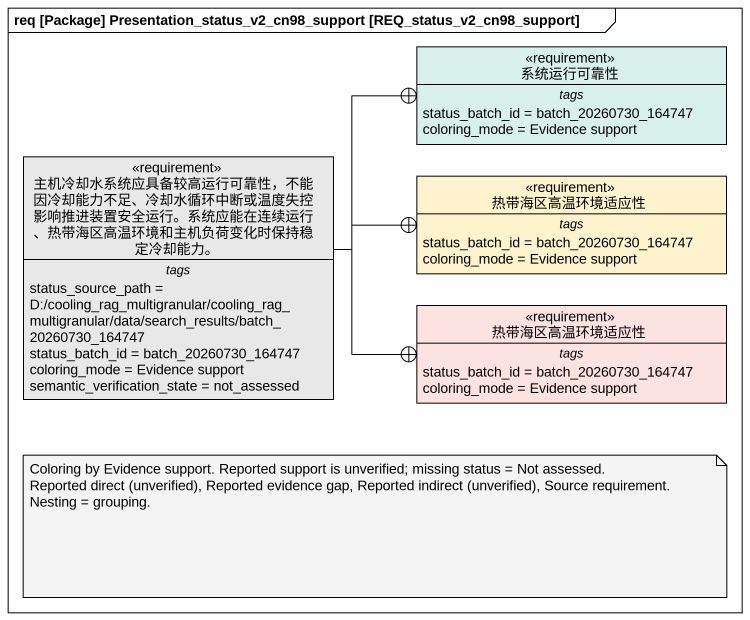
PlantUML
@startuml
mainframe req [Package] Presentation_status_v2_cn98_support [REQ_status_v2_cn98_support]
hide circle
hide empty members
class 系统运行可靠性 <<requirement>> #D8F0EC {
  -- tags --
  status_batch_id = batch_20260730_164747
  coloring_mode = Evidence support
}
class "主机冷却水系统应具备较高运行可靠性，不能因冷却能力不足、冷却水循环中断或温度失控影响推进装置安全运行。系统应能在连续运行、热带海区高温环境和主机负荷变化时保持稳定冷却能力。" as 主机冷却水系统应具备较高运行可靠性_不能因冷却能力不足 <<requirement>> #E8E8E8 {
  -- tags --
  status_source_path = D:/cooling_rag_multigranular/cooling_rag_multigranular/data/search_results/batch_20260730_164747
  status_batch_id = batch_20260730_164747
  coloring_mode = Evidence support
  semantic_verification_state = not_assessed
}
class 热带海区高温环境适应性 <<requirement>> #FFF3CD {
  -- tags --
  status_batch_id = batch_20260730_164747
  coloring_mode = Evidence support
}
class "热带海区高温环境适应性" as 热带海区高温环境适应性_2 <<requirement>> #FDE2E2 {
  -- tags --
  status_batch_id = batch_20260730_164747
  coloring_mode = Evidence support
}
主机冷却水系统应具备较高运行可靠性_不能因冷却能力不足 -right-+ 系统运行可靠性
主机冷却水系统应具备较高运行可靠性_不能因冷却能力不足 -right-+ 热带海区高温环境适应性
主机冷却水系统应具备较高运行可靠性_不能因冷却能力不足 -right-+ 热带海区高温环境适应性_2
note as N1
  Coloring by Evidence support. Reported support is unverified; missing status = Not assessed.
  Reported direct (unverified), Reported evidence gap, Reported indirect (unverified), Source requirement. Nesting = grouping.
end note
@enduml
